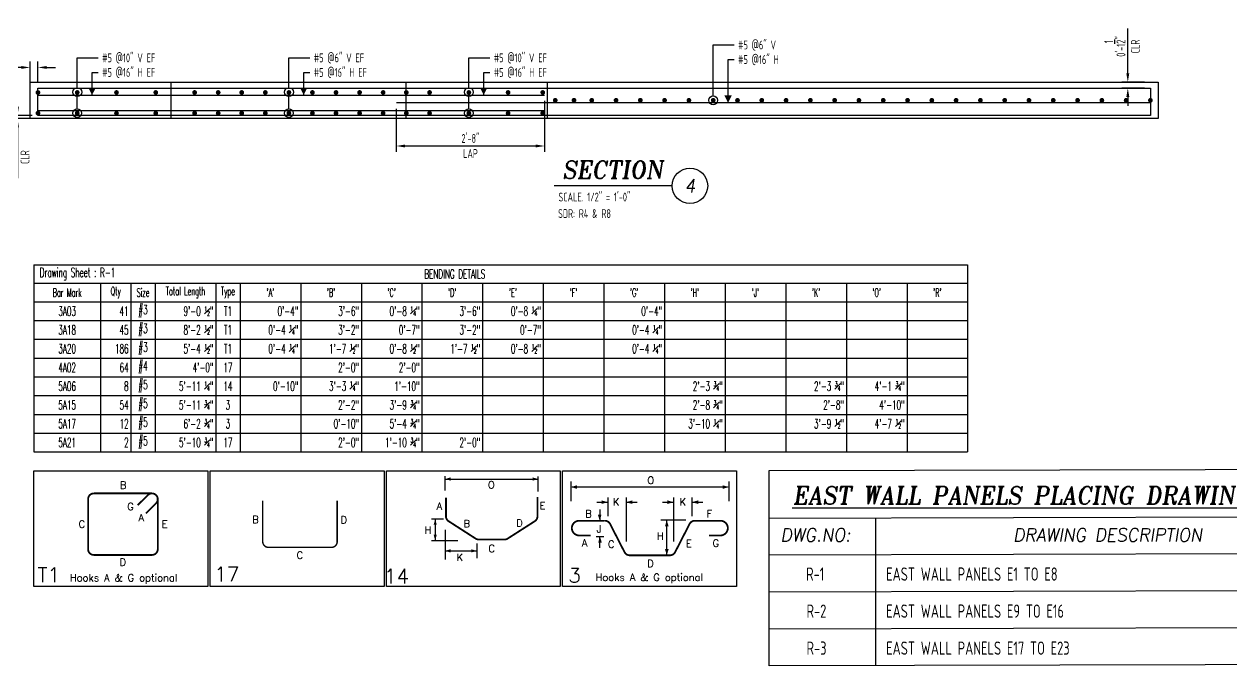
# Model space of a CAD drawing. Header units: inches. Extents: x -10781 to 50822, y -3854 to 38989.
# Drawn here: x -1346 to -1038.7, y 357.7 to 521.2 of the extents above; entities that cross this region are included whole.
import ezdxf
from ezdxf.enums import TextEntityAlignment as Align

# ---------------------------------------------------------------- set-up
doc = ezdxf.new("R2010")
doc.units = ezdxf.units.IN
doc.header["$LTSCALE"] = 0.025
doc.header["$MEASUREMENT"] = 0
doc.layers.get('0').update_dxf_attribs({"linetype": 'CONTINUOUS'})
doc.layers.get('Defpoints').update_dxf_attribs({"linetype": 'CONTINUOUS'})
for name, color, linetype in [('0-25TEXT', 7, 'CONTINUOUS'), ('0-35', 3, 'CONTINUOUS'), ('0-35TEXT', 3, 'CONTINUOUS'), ('0-50', 10, 'CONTINUOUS'), ('5', 4, 'CONTINUOUS'), ('BARLIST', 7, 'CONTINUOUS'), ('CADS-BAR-SKETCH', 7, 'CONTINUOUS'), ('DETAIL', 83, 'CONTINUOUS'), ('Hatch', 253, 'CONTINUOUS'), ('REBARS', 4, 'CONTINUOUS')]:
    doc.layers.add(name, color=color, linetype=linetype)
doc.styles.add('AR', font='ARCHQUIK.shx', dxfattribs={"width": 0.8})
doc.styles.add('ROMANS', font='romans.shx', dxfattribs={"width": 0.57})
doc.styles.add('ROMANT', font='romant')
doc.dimstyles.new('CADS_DIM_48', dxfattribs={"dimscale": 48, "dimtxt": 0.09375, "dimasz": 0.09375, "dimexe": 0.0625, "dimexo": 0.0625, "dimgap": 0.09375, "dimtad": 0, "dimtih": 1, "dimtoh": 1, "dimzin": 1, "dimdsep": 46, "dimlunit": 4, "dimtxsty": 'AR', "dimblk": 'CLOSED', "dimcen": 0.1875, "dimadec": 0, "dimazin": 0, "dimtfac": 1, "dimtofl": 0, "dimtmove": 0, "dimatfit": 1, "dimldrblk": 'DOTBLANK', "dimfxl": 1, "dimtzin": 0, "dimarcsym": 0})

# ---------------------------------------------------------------- blocks, each defined once
blk = doc.blocks.new('leadrblk')
blk.add_lwpolyline([(0, 0, 0, 1, 0), (1, 0, 1, 1, 0)], format="xyseb")
blk = doc.blocks.new('SECT1')
at = {"color": 7, "linetype": 'Continuous'}
blk.add_line((0.627, 0), (-0.627, 0), dxfattribs=at)
blk.add_circle((0.815, 0), 0.188, dxfattribs=at)
at = {"color": 7, "linetype": 'Continuous', "style": 'ROMANT', "oblique": 9, "width": 0.95}
blk.add_text('SECTION', height=0.1875, dxfattribs=at).set_placement((-0.006, 0.077), align=Align.CENTER)
blk.add_attdef('SECT1', text='', height=0.141, dxfattribs=at).set_placement((0.815, 0), align=Align.MIDDLE)
blk = doc.blocks.new('*U589', base_point=(-1059.21, 501.51))
at = {"layer": 'REBARS', "color": 0}
blk.add_lwpolyline([(-1059.21, 501.2), (-1251.21, 501.2)], dxfattribs=at)
blk = doc.blocks.new('*U587', base_point=(-1342.46, 498.88))
at = {"layer": 'REBARS', "color": 0}
blk.add_lwpolyline([(-1342.46, 499.2), (-1213.46, 499.2)], dxfattribs=at)
blk = doc.blocks.new('*U588', base_point=(-1342.46, 502.87))
at = {"layer": 'REBARS', "color": 0}
blk.add_lwpolyline([(-1342.46, 503.18), (-1213.46, 503.18)], dxfattribs=at)
blk = doc.blocks.new('*D414')
at = {"layer": 'Defpoints', "color": 0, "transparency": 16777216}
for p in [(-1342.46, 497.95), (-1347.67, 497.2), (-1342.46, 497.2)]:
    blk.add_point(p, dxfattribs=at)
at = {"layer": 'DETAIL', "color": 0, "lineweight": -2, "transparency": 16777216}
for p, q in [((-1347.67, 500.2), (-1347.67, 502.45)), ((-1343.96, 497.95), (-1349.17, 497.95)), ((-1343.96, 497.2), (-1349.17, 497.2)), ((-1347.67, 494.95), (-1347.67, 482.01))]:
    blk.add_line(p, q, dxfattribs=at)
at = {"layer": 'DETAIL', "color": 0, "transparency": 16777216}
for points in [[(-1348.04, 500.2), (-1347.29, 500.2), (-1347.67, 497.95)], [(-1348.04, 494.95), (-1347.29, 494.95), (-1347.67, 497.2)]]:
    blk.add_solid(points, dxfattribs=at)
at = {"layer": 'DETAIL', "color": 0, "transparency": 16777216, "char_height": 2.25, "attachment_point": 5, "rotation": 90, "style": 'AR'}
for s, insert in [('0\'-0{\\H1.000000x;\\S3/4;}"', (-1351.04, 487.35)), ('CLR', (-1345.76, 487.35))]:
    blk.add_mtext(s, dxfattribs=dict(at, insert=insert))
blk = doc.blocks.new('_DotBlank')
at = {"layer": '0-35', "color": 0, "lineweight": -2}
blk.add_line((-0.5, 0), (-1, 0), dxfattribs=at)
blk.add_circle((0, 0), 0.5, dxfattribs=at)
blk = doc.blocks.new('*D415')
at = {"layer": 'Defpoints', "color": 0, "transparency": 16777216}
for p in [(-1344.46, 510.2), (-1344.46, 504.95), (-1342.46, 504.95)]:
    blk.add_point(p, dxfattribs=at)
at = {"layer": 'DETAIL', "color": 0, "lineweight": -2, "transparency": 16777216}
for p, q in [((-1346.71, 510.2), (-1357.35, 510.2)), ((-1344.46, 506.45), (-1344.46, 511.7)), ((-1342.46, 506.45), (-1342.46, 511.7)), ((-1340.21, 510.2), (-1337.96, 510.2))]:
    blk.add_line(p, q, dxfattribs=at)
at = {"layer": 'DETAIL', "color": 0, "transparency": 16777216}
for points in [[(-1346.71, 510.58), (-1346.71, 509.83), (-1344.46, 510.2)], [(-1340.21, 510.58), (-1340.21, 509.83), (-1342.46, 510.2)]]:
    blk.add_solid(points, dxfattribs=at)
at = {"layer": 'DETAIL', "color": 0, "transparency": 16777216, "char_height": 2.25, "attachment_point": 5, "style": 'AR'}
for s, insert in [('0\'-2"', (-1353.15, 512.12)), ('CLR', (-1353.15, 508.29))]:
    blk.add_mtext(s, dxfattribs=dict(at, insert=insert))
blk = doc.blocks.new('*D416')
at = {"layer": 'Defpoints', "color": 0, "transparency": 16777216}
for p in [(-1064.97, 506.45), (-1059.21, 506.45), (-1059.21, 504.95)]:
    blk.add_point(p, dxfattribs=at)
at = {"layer": 'DETAIL', "color": 0, "lineweight": -2, "transparency": 16777216}
for p, q in [((-1064.97, 508.7), (-1064.97, 520.14)), ((-1060.71, 506.45), (-1066.47, 506.45)), ((-1060.71, 504.95), (-1066.47, 504.95)), ((-1064.97, 502.7), (-1064.97, 500.45))]:
    blk.add_line(p, q, dxfattribs=at)
at = {"layer": 'DETAIL', "color": 0, "transparency": 16777216}
for points in [[(-1065.34, 508.7), (-1064.59, 508.7), (-1064.97, 506.45)], [(-1065.34, 502.7), (-1064.59, 502.7), (-1064.97, 504.95)]]:
    blk.add_solid(points, dxfattribs=at)
at = {"layer": 'DETAIL', "color": 0, "transparency": 16777216, "char_height": 2.25, "attachment_point": 5, "rotation": 90, "style": 'AR'}
for s, insert in [('0\'-1{\\H1.000000x;\\S1/2;}"', (-1068.3, 515.55)), ('CLR', (-1063.05, 515.55))]:
    blk.add_mtext(s, dxfattribs=dict(at, insert=insert))
blk = doc.blocks.new('*D450')
at = {"layer": 'Defpoints', "color": 0, "transparency": 16777216}
for p in [(-1251.21, 501.2), (-1213.46, 503.18), (-1213.46, 490.19)]:
    blk.add_point(p, dxfattribs=at)
at = {"layer": 'DETAIL', "color": 0, "lineweight": -2, "transparency": 16777216}
for p, q in [((-1213.46, 501.68), (-1213.46, 488.69)), ((-1251.21, 499.7), (-1251.21, 488.69)), ((-1248.96, 490.19), (-1215.71, 490.19))]:
    blk.add_line(p, q, dxfattribs=at)
at = {"layer": 'DETAIL', "color": 0, "transparency": 16777216}
for points in [[(-1248.96, 490.57), (-1248.96, 489.82), (-1251.21, 490.19)], [(-1215.71, 490.57), (-1215.71, 489.82), (-1213.46, 490.19)]]:
    blk.add_solid(points, dxfattribs=at)
at = {"layer": 'DETAIL', "color": 0, "transparency": 16777216, "char_height": 2.25, "attachment_point": 5, "style": 'AR'}
for s, insert in [('2\'-8"', (-1232.33, 492.11)), ('LAP', (-1232.33, 488.28))]:
    blk.add_mtext(s, dxfattribs=dict(at, insert=insert))
blk = doc.blocks.new('*T1066')
at = {"layer": 'BARLIST', "color": 0, "linetype": 'ByBlock', "lineweight": -2, "transparency": 16777216}
for p, q in [((0, 0), (237.77, 0)), ((0, 0), (0, -47.69)), ((237.77, 0), (237.77, -47.69)), ((0, -4.72), (237.77, -4.72)), ((17.01, -4.72), (17.01, -47.69)), ((24.73, -4.72), (24.73, -47.69)), ((30.91, -4.72), (30.91, -47.69)), ((46.35, -4.72), (46.35, -47.69)), ((52.52, -4.72), (52.52, -47.69)), ((67.96, -4.72), (67.96, -47.69)), ((83.4, -4.72), (83.4, -47.69)), ((98.83, -4.72), (98.83, -47.69)), ((114.27, -4.72), (114.27, -47.69)), ((129.71, -4.72), (129.71, -47.69)), ((145.15, -4.72), (145.15, -47.69)), ((160.58, -4.72), (160.58, -47.69)), ((176.02, -4.72), (176.02, -47.69)), ((191.46, -4.72), (191.46, -47.69)), ((206.89, -4.72), (206.89, -47.69)), ((222.33, -4.72), (222.33, -47.69)), ((0, -9.45), (237.77, -9.45)), ((0, -14.23), (237.77, -14.23)), ((0, -19.01), (237.77, -19.01)), ((0, -23.79), (237.77, -23.79)), ((0, -28.57), (237.77, -28.57)), ((0, -33.35), (237.77, -33.35)), ((0, -38.13), (237.77, -38.13)), ((0, -42.91), (237.77, -42.91)), ((0, -47.69), (237.77, -47.69))]:
    blk.add_line(p, q, dxfattribs=at)
at = {"layer": 'BARLIST', "color": 0, "transparency": 16777216, "style": 'ROMANS'}
for s, insert, char_height, width, attachment_point in [(' Drawing Sheet : R-1', (0.59, -2.36), 2.3622, 97.6535, 4), ('BENDING DETAILS', (99.43, -2.36), 2.3622, 137.752, 4), ('Bar Mark', (8.5, -7.09), 2.126, 15.8268, 5), ('Qty', (20.87, -7.09), 2.126, 6.5433, 5), ('Size', (27.82, -7.09), 2.126, 4.9961, 5), ('Total Length', (38.63, -7.09), 2.126, 14.2559, 5), ('Type', (49.44, -7.09), 2.126, 4.9961, 5), ("'A'", (60.24, -7.09), 2.126, 14.2559, 5), ("'B'", (75.68, -7.09), 2.126, 14.2559, 5), ("'C'", (91.12, -7.09), 2.126, 14.2559, 5), ("'D'", (106.55, -7.09), 2.126, 14.2559, 5), ("'E'", (121.99, -7.09), 2.126, 14.2559, 5), ("'F'", (137.43, -7.09), 2.126, 14.2559, 5), ("'G'", (152.86, -7.09), 2.126, 14.2559, 5), ("'H'", (168.3, -7.09), 2.126, 14.2559, 5), ("'J'", (183.74, -7.09), 2.126, 14.2559, 5), ("'K'", (199.18, -7.09), 2.126, 14.2559, 5), ("'O'", (214.61, -7.09), 2.126, 14.2559, 5), ("'R'", (230.05, -7.09), 2.126, 14.2559, 5), ('3A03', (8.5, -11.84), 2.362, 15.8268, 5), ('41', (24.14, -11.84), 2.362, 6.5433, 6), ('#3', (27.82, -11.84), 2.362, 4.9961, 5), ('9\'-0 {\\H0.5x;\\S1#2;}"', (45.76, -11.84), 2.3622, 14.2559, 6), ('T1', (49.44, -11.84), 2.362, 4.9961, 5), ('0\'-4"', (67.37, -11.84), 2.362, 14.2559, 6), ('3\'-6"', (82.81, -11.84), 2.362, 14.2559, 6), ('0\'-8 {\\H0.5x;\\S1#4;}"', (98.24, -11.84), 2.3622, 14.2559, 6), ('3\'-6"', (113.68, -11.84), 2.362, 14.2559, 6), ('0\'-8 {\\H0.5x;\\S1#4;}"', (129.12, -11.84), 2.3622, 14.2559, 6), ('0\'-4"', (159.99, -11.84), 2.362, 14.2559, 6), ('#3', (27.82, -16.62), 2.362, 4.9961, 5), ('3A18', (8.5, -16.62), 2.362, 15.8268, 5), ('45', (24.14, -16.62), 2.362, 6.5433, 6), ('8\'-2 {\\H0.5x;\\S1#2;}"', (45.76, -16.62), 2.3622, 14.2559, 6), ('T1', (49.44, -16.62), 2.362, 4.9961, 5), ('0\'-4 {\\H0.5x;\\S1#4;}"', (67.37, -16.62), 2.3622, 14.2559, 6), ('3\'-2"', (82.81, -16.62), 2.362, 14.2559, 6), ('0\'-7"', (98.24, -16.62), 2.362, 14.2559, 6), ('3\'-2"', (113.68, -16.62), 2.362, 14.2559, 6), ('0\'-7"', (129.12, -16.62), 2.362, 14.2559, 6), ('0\'-4 {\\H0.5x;\\S1#4;}"', (159.99, -16.62), 2.3622, 14.2559, 6), ('3A20', (8.5, -21.4), 2.362, 15.8268, 5), ('186', (24.14, -21.4), 2.362, 6.5433, 6), ('#3', (27.82, -21.4), 2.362, 4.9961, 5), ('5\'-4 {\\H0.5x;\\S1#2;}"', (45.76, -21.4), 2.3622, 14.2559, 6), ('T1', (49.44, -21.4), 2.362, 4.9961, 5), ('0\'-4 {\\H0.5x;\\S1#4;}"', (67.37, -21.4), 2.3622, 14.2559, 6), ('1\'-7 {\\H0.5x;\\S1#2;}"', (82.81, -21.4), 2.3622, 14.2559, 6), ('0\'-8 {\\H0.5x;\\S1#2;}"', (98.24, -21.4), 2.3622, 14.2559, 6), ('1\'-7 {\\H0.5x;\\S1#2;}"', (113.68, -21.4), 2.3622, 14.2559, 6), ('0\'-8 {\\H0.5x;\\S1#2;}"', (129.12, -21.4), 2.3622, 14.2559, 6), ('0\'-4 {\\H0.5x;\\S1#4;}"', (159.99, -21.4), 2.3622, 14.2559, 6), ('#4', (27.82, -26.18), 2.362, 4.9961, 5), ('4A02', (8.5, -26.18), 2.362, 15.8268, 5), ('64', (24.14, -26.18), 2.362, 6.5433, 6), ('4\'-0"', (45.76, -26.18), 2.362, 14.2559, 6), ('17', (49.44, -26.18), 2.362, 4.9961, 5), ('2\'-0"', (82.81, -26.18), 2.362, 14.2559, 6), ('2\'-0"', (98.24, -26.18), 2.362, 14.2559, 6), ('5A06', (8.5, -30.96), 2.362, 15.8268, 5), ('8', (24.14, -30.96), 2.36, 6.5433, 6), ('#5', (27.82, -30.96), 2.362, 4.9961, 5), ('5\'-11 {\\H0.5x;\\S1#4;}"', (45.76, -30.96), 2.3622, 14.2559, 6), ('14', (49.44, -30.96), 2.362, 4.9961, 5), ('0\'-10"', (67.37, -30.96), 2.362, 14.2559, 6), ('3\'-3 {\\H0.5x;\\S1#4;}"', (82.81, -30.96), 2.3622, 14.2559, 6), ('1\'-10"', (98.24, -30.96), 2.362, 14.2559, 6), ('2\'-3 {\\H0.5x;\\S3#4;}"', (175.43, -30.96), 2.3622, 14.2559, 6), ('2\'-3 {\\H0.5x;\\S3#4;}"', (206.3, -30.96), 2.3622, 14.2559, 6), ('4\'-1 {\\H0.5x;\\S3#4;}"', (221.74, -30.96), 2.3622, 14.2559, 6), ('#5', (27.82, -35.74), 2.362, 4.9961, 5), ('5A15', (8.5, -35.74), 2.362, 15.8268, 5), ('54', (24.14, -35.74), 2.362, 6.5433, 6), ('5\'-11 {\\H0.5x;\\S3#4;}"', (45.76, -35.74), 2.3622, 14.2559, 6), ('3', (49.44, -35.74), 2.36, 4.9961, 5), ('2\'-2"', (82.81, -35.74), 2.362, 14.2559, 6), ('3\'-9 {\\H0.5x;\\S3#4;}"', (98.24, -35.74), 2.3622, 14.2559, 6), ('2\'-8 {\\H0.5x;\\S3#4;}"', (175.43, -35.74), 2.3622, 14.2559, 6), ('2\'-8"', (206.3, -35.74), 2.362, 14.2559, 6), ('4\'-10"', (221.74, -35.74), 2.362, 14.2559, 6), ('5A17', (8.5, -40.52), 2.362, 15.8268, 5), ('12', (24.14, -40.52), 2.362, 6.5433, 6), ('#5', (27.82, -40.52), 2.362, 4.9961, 5), ('6\'-2 {\\H0.5x;\\S3#4;}"', (45.76, -40.52), 2.3622, 14.2559, 6), ('3', (49.44, -40.52), 2.36, 4.9961, 5), ('0\'-10"', (82.81, -40.52), 2.362, 14.2559, 6), ('5\'-4 {\\H0.5x;\\S3#4;}"', (98.24, -40.52), 2.3622, 14.2559, 6), ('3\'-10 {\\H0.5x;\\S1#4;}"', (175.43, -40.52), 2.3622, 14.2559, 6), ('3\'-9 {\\H0.5x;\\S1#2;}"', (206.3, -40.52), 2.3622, 14.2559, 6), ('4\'-7 {\\H0.5x;\\S1#2;}"', (221.74, -40.52), 2.3622, 14.2559, 6), ('5A21', (8.5, -45.3), 2.362, 15.8268, 5), ('2', (24.14, -45.3), 2.36, 6.5433, 6), ('#5', (27.82, -45.3), 2.362, 4.9961, 5), ('5\'-10 {\\H0.5x;\\S3#4;}"', (45.76, -45.3), 2.3622, 14.2559, 6), ('17', (49.44, -45.3), 2.362, 4.9961, 5), ('2\'-0"', (82.81, -45.3), 2.362, 14.2559, 6), ('1\'-10 {\\H0.5x;\\S3#4;}"', (98.24, -45.3), 2.3622, 14.2559, 6), ('2\'-0"', (113.68, -45.3), 2.362, 14.2559, 6)]:
    blk.add_mtext(s, dxfattribs=dict(at, insert=insert, char_height=char_height, width=width, attachment_point=attachment_point))
blk = doc.blocks.new('T1')
at = {"layer": 'CADS-BAR-SKETCH'}
blk.add_lwpolyline([(0, 0), (0, 1), (1.5, 1), (1.5, 0)], close=True, dxfattribs=at)
at = {"layer": 'CADS-BAR-SKETCH', "const_width": 0.0156}
for points in [[(0.468, 0.754, -0.414214), (0.518, 0.804, 0.414214), (0.468, 0.754), (0.468, 0.323, 0.414214), (0.518, 0.273), (1.019, 0.273, 0.414214), (1.069, 0.323), (1.069, 0.754, 0.668179), (0.983, 0.789), (0.896, 0.702)], [(0.966, 0.631), (1.054, 0.719, 0.668179), (1.019, 0.804), (0.518, 0.804)]]:
    blk.add_lwpolyline(points, format="xyb", dxfattribs=at)
at = {"layer": 'CADS-BAR-SKETCH', "style": 'ROMANS'}
for s, height, p in [('B', 0.0625, (0.742, 0.844)), ('G', 0.0625, (0.806, 0.659)), ('A', 0.0625, (0.903, 0.563)), ('C', 0.0625, (0.386, 0.508)), ('E', 0.0625, (1.103, 0.508)), ('D', 0.0625, (0.739, 0.179)), ('T1', 0.125, (0.033, 0.039)), ('Hooks A & G optional', 0.0625, (0.311, 0.045))]:
    blk.add_text(s, height=height, dxfattribs=at).set_placement(p)
blk = doc.blocks.new('17')
at = {"layer": 'CADS-BAR-SKETCH'}
blk.add_lwpolyline([(0, 0), (0, 1), (1.5, 1), (1.5, 0)], close=True, dxfattribs=at)
at = {"layer": 'CADS-BAR-SKETCH', "const_width": 0.0125}
blk.add_lwpolyline([(0.454, 0.741), (0.454, 0.388, 0.414214), (0.504, 0.338), (1.046, 0.338, 0.414214), (1.096, 0.388), (1.096, 0.741)], format="xyb", dxfattribs=at)
at = {"layer": 'CADS-BAR-SKETCH', "style": 'ROMANS'}
for s, height, p in [('B', 0.0625, (0.363, 0.547)), ('D', 0.0625, (1.125, 0.544)), ('C', 0.0625, (0.746, 0.24)), ('17', 0.125, (0.037, 0.045))]:
    blk.add_text(s, height=height, dxfattribs=at).set_placement(p)
blk = doc.blocks.new('14')
at = {"layer": 'CADS-BAR-SKETCH'}
for p, q in [((0.506, 0.829), (0.506, 0.954)), ((1.31, 0.821), (1.31, 0.951)), ((0.514, 0.928), (1.303, 0.928)), ((0.494, 0.582), (0.389, 0.582)), ((0.421, 0.582), (0.421, 0.399)), ((0.506, 0.491), (0.506, 0.235)), ((0.389, 0.399), (0.616, 0.399)), ((0.78, 0.371), (0.78, 0.245)), ((0.506, 0.308), (0.78, 0.308))]:
    blk.add_line(p, q, dxfattribs=at)
blk.add_lwpolyline([(0, 0), (0, 1), (1.5, 1), (1.5, 0)], close=True, dxfattribs=at)
at = {"layer": 'CADS-BAR-SKETCH', "const_width": 0.0156}
blk.add_lwpolyline([(0.514, 0.767), (0.514, 0.606, 0.255491), (0.537, 0.564), (0.77, 0.414, 0.143533), (0.797, 0.406), (1.019, 0.406, 0.143533), (1.046, 0.414), (1.28, 0.564, 0.255491), (1.303, 0.606), (1.303, 0.772)], format="xyb", dxfattribs=at)
at = {"layer": 'CADS-BAR-SKETCH'}
for points in [[(0.506, 0.928), (0.554, 0.942), (0.554, 0.928)], [(1.31, 0.928), (1.262, 0.942), (1.262, 0.928)], [(0.506, 0.928), (0.554, 0.914), (0.554, 0.928)], [(1.31, 0.928), (1.262, 0.914), (1.262, 0.928)], [(0.421, 0.582), (0.408, 0.534), (0.421, 0.534)], [(0.421, 0.582), (0.435, 0.534), (0.421, 0.534)], [(0.421, 0.399), (0.408, 0.447), (0.421, 0.447)], [(0.421, 0.399), (0.435, 0.447), (0.421, 0.447)], [(0.506, 0.308), (0.554, 0.322), (0.554, 0.308)], [(0.78, 0.308), (0.732, 0.322), (0.732, 0.308)], [(0.506, 0.308), (0.554, 0.294), (0.554, 0.308)], [(0.78, 0.308), (0.732, 0.294), (0.732, 0.308)]]:
    blk.add_solid(points, dxfattribs=at)
at = {"layer": 'CADS-BAR-SKETCH', "style": 'ROMANS'}
for s, height, p in [('O', 0.0625, (0.876, 0.846)), ('E', 0.0625, (1.321, 0.667)), ('A', 0.0625, (0.433, 0.663)), ('B', 0.0625, (0.666, 0.512)), ('D', 0.0625, (1.121, 0.517)), ('H', 0.0625, (0.33, 0.456)), ('C', 0.0625, (0.88, 0.297)), ('K', 0.0625, (0.606, 0.221)), ('14', 0.125, (-0.019, 0.027))]:
    blk.add_text(s, height=height, dxfattribs=at).set_placement(p)
blk = doc.blocks.new('3')
at = {"layer": 'CADS-BAR-SKETCH'}
for p, q in [((0.071, 0.908), (0.071, 0.736)), ((1.423, 0.859), (0.081, 0.859)), ((1.434, 0.908), (1.434, 0.736)), ((0.389, 0.77), (0.389, 0.607)), ((0.547, 0.77), (0.547, 0.39)), ((0.957, 0.77), (0.957, 0.39)), ((1.115, 0.77), (1.115, 0.607)), ((0.294, 0.728), (0.389, 0.728)), ((0.32, 0.666), (0.32, 0.568)), ((0.547, 0.728), (0.642, 0.728)), ((0.547, 0.728), (0.642, 0.728)), ((0.862, 0.728), (0.957, 0.728)), ((1.115, 0.728), (1.21, 0.728)), ((1.062, 0.574), (0.847, 0.574)), ((0.898, 0.27), (0.898, 0.574)), ((0.29, 0.433), (0.354, 0.433)), ((0.322, 0.335), (0.322, 0.433))]:
    blk.add_line(p, q, dxfattribs=at)
blk.add_lwpolyline([(0, 0), (0, 1), (1.5, 1), (1.5, 0)], close=True, dxfattribs=at)
at = {"layer": 'CADS-BAR-SKETCH', "const_width": 0.0156}
blk.add_lwpolyline([(1.261, 0.441), (1.361, 0.441, 1), (1.361, 0.568), (1.14, 0.568, 0.281157), (1.095, 0.541), (0.97, 0.297, -0.281157), (0.926, 0.27), (0.579, 0.27, -0.281157), (0.534, 0.297), (0.409, 0.541, 0.281157), (0.364, 0.568), (0.143, 0.568, 1), (0.143, 0.441), (0.243, 0.441)], format="xyb", dxfattribs=at)
at = {"layer": 'CADS-BAR-SKETCH'}
for points in [[(0.071, 0.859), (0.125, 0.874), (0.125, 0.859)], [(0.071, 0.859), (0.125, 0.843), (0.125, 0.859)], [(1.434, 0.859), (1.38, 0.874), (1.38, 0.859)], [(1.434, 0.859), (1.38, 0.843), (1.38, 0.859)], [(0.389, 0.728), (0.336, 0.744), (0.336, 0.728)], [(0.547, 0.728), (0.601, 0.744), (0.601, 0.728)], [(0.957, 0.728), (0.904, 0.744), (0.904, 0.728)], [(1.115, 0.728), (1.169, 0.744), (1.169, 0.728)], [(0.389, 0.728), (0.336, 0.713), (0.336, 0.728)], [(0.547, 0.728), (0.601, 0.713), (0.601, 0.728)], [(0.957, 0.728), (0.904, 0.713), (0.904, 0.728)], [(1.115, 0.728), (1.169, 0.713), (1.169, 0.728)], [(0.32, 0.568), (0.304, 0.621), (0.32, 0.621)], [(0.32, 0.568), (0.335, 0.621), (0.32, 0.621)], [(0.898, 0.574), (0.883, 0.52), (0.898, 0.52)], [(0.898, 0.574), (0.914, 0.52), (0.898, 0.52)], [(0.322, 0.433), (0.307, 0.379), (0.322, 0.379)], [(0.322, 0.433), (0.338, 0.379), (0.322, 0.379)], [(0.898, 0.27), (0.883, 0.323), (0.898, 0.323)], [(0.898, 0.27), (0.914, 0.323), (0.898, 0.323)]]:
    blk.add_solid(points, dxfattribs=at)
at = {"layer": 'CADS-BAR-SKETCH', "style": 'ROMANS'}
for s, height, p in [('O', 0.0625, (0.731, 0.886)), ('K', 0.0625, (0.433, 0.7)), ('K', 0.0625, (1.008, 0.7)), ('B', 0.0625, (0.196, 0.597)), ('F', 0.0625, (1.242, 0.597)), ('J', 0.0625, (0.293, 0.467)), ('H', 0.0625, (0.813, 0.404)), ('A', 0.0625, (0.166, 0.346)), ('C', 0.0625, (0.391, 0.334)), ('E', 0.0625, (1.062, 0.34)), ('G', 0.0625, (1.293, 0.343)), ('D', 0.0625, (0.729, 0.168)), ('3', 0.125, (0.05, 0.035)), ('Hooks A & G optional', 0.0625, (0.284, 0.049))]:
    blk.add_text(s, height=height, dxfattribs=at).set_placement(p)
blk = doc.blocks.new('*T1067')
at = {"layer": 'BARLIST', "color": 0, "transparency": 16777216, "xscale": 29.52755949857756, "yscale": 29.52755949857756, "zscale": 29.52755949857756}
for name, p in [('T1', (0.3, -29.53, 0)), ('17', (45.18, -29.53, 0)), ('14', (90.06, -29.53, 0)), ('3', (134.94, -29.53, 0))]:
    blk.add_blockref(name, p, dxfattribs=at)

msp = doc.modelspace()

# ---------------------------------------------------------------- linework, layer by layer
at = {"layer": '0-25TEXT'}
for p, q in [((-1170.53187, 515.92807), (-1165.18169, 515.92807)), ((-1332.45752, 512.64654), (-1327.10734, 512.64654)), ((-1278.56743, 512.64654), (-1273.21726, 512.64654)), ((-1232.7481, 512.64654), (-1227.39793, 512.64654))]:
    msp.add_line(p, q, dxfattribs=at)
for points in [[(-1166.74812, 501.20097), (-1166.74812, 512.21556), (-1165.18169, 512.21556)], [(-1328.67377, 503.18212), (-1328.67377, 508.93404), (-1327.10734, 508.93404)], [(-1274.78368, 503.18212), (-1274.78368, 508.93404), (-1273.21726, 508.93404)], [(-1228.96435, 503.18212), (-1228.96435, 508.93404), (-1227.39793, 508.93404)]]:
    msp.add_lwpolyline(points, dxfattribs=at)
at = {"layer": '0-35', "color": 0, "lineweight": -2}
for p, q in [((-1170.53187, 502.95639), (-1170.53187, 515.92807)), ((-1332.45752, 505.04458), (-1332.45752, 512.64654)), ((-1278.56743, 505.04458), (-1278.56743, 512.64654)), ((-1232.7481, 505.04458), (-1232.7481, 512.64654)), ((-1332.45752, 499.67487), (-1332.45752, 502.79474)), ((-1278.56743, 499.67487), (-1278.56743, 502.79474)), ((-1232.7481, 499.67487), (-1232.7481, 502.79474))]:
    msp.add_line(p, q, dxfattribs=at)
at = {"layer": '0-35'}
for p, q in [((-1344.45752, 497.1979), (-1344.45752, 506.4479)), ((-1342.45752, 504.9479), (-1059.20752, 504.9479)), ((-1342.45752, 497.9479), (-1342.45752, 504.9479)), ((-1059.20752, 504.9479), (-1059.20752, 497.9479)), ((-1057.20752, 506.4479), (-1057.20752, 497.1979)), ((-1059.20752, 497.9479), (-1342.45752, 497.9479))]:
    msp.add_line(p, q, dxfattribs=at)
msp.add_lwpolyline([(-1344.45752, 506.4479), (-1057.20752, 506.4479), (-1057.20752, 497.1979), (-1344.45752, 497.1979)], close=True, dxfattribs=at)
at = {"layer": '0-35', "color": 0, "lineweight": -2}
for centre in [(-1332.44429, 503.91966), (-1278.5542, 503.91966), (-1232.73487, 503.91966), (-1170.53187, 501.83139), (-1332.45752, 498.54987), (-1278.56743, 498.54987), (-1232.7481, 498.54987)]:
    msp.add_circle(centre, 1.125, dxfattribs=at)
at = {"layer": '0-50'}
for p, q in [((-971.23102, 395.74894, 0), (-1156.28217, 395.31852, 0)), ((-1129.12337, 357.73059, 0), (-1129.10128, 395.31852, 0)), ((-971.23102, 386.40615, 0), (-1156.28217, 385.97572, 0)), ((-971.23102, 376.97005, 0), (-1156.28217, 376.53962, 0)), ((-971.23102, 367.53395, 0), (-1156.28217, 367.10352, 0))]:
    msp.add_line(p, q, dxfattribs=at)
at = {"layer": '0-50', "elevation": 0}
msp.add_lwpolyline([(-1156.28217, 407.48459), (-971.23102, 407.91501), (-971.25311, 358.16102), (-1156.30426, 357.73059)], close=True, dxfattribs=at)
at = {"layer": '5', "const_width": 0.6}
for points in [[(-1342.75752, 503.82767, 1), (-1342.15752, 503.82766, 1)], [(-1332.75752, 503.82767, 1), (-1332.15752, 503.82766, 1)], [(-1322.75752, 503.82767, 1), (-1322.15752, 503.82766, 1)], [(-1312.75752, 503.82767, 1), (-1312.15752, 503.82766, 1)], [(-1302.86743, 503.82767, 1), (-1302.26743, 503.82766, 1)], [(-1296.86743, 503.82767, 1), (-1296.26743, 503.82766, 1)], [(-1290.86743, 503.82767, 1), (-1290.26743, 503.82766, 1)], [(-1284.86743, 503.82767, 1), (-1284.26743, 503.82766, 1)], [(-1278.86743, 503.82767, 1), (-1278.26743, 503.82766, 1)], [(-1272.86743, 503.82767, 1), (-1272.26743, 503.82766, 1)], [(-1266.86743, 503.82767, 1), (-1266.26743, 503.82766, 1)], [(-1260.86743, 503.82767, 1), (-1260.26743, 503.82766, 1)], [(-1254.86743, 503.82767, 1), (-1254.26743, 503.82766, 1)], [(-1248.96899, 503.82767, 1), (-1248.36899, 503.82766, 1)], [(-1243.0481, 503.82767, 1), (-1242.4481, 503.82766, 1)], [(-1233.0481, 503.82767, 1), (-1232.4481, 503.82766, 1)], [(-1223.0481, 503.82767, 1), (-1222.4481, 503.82766, 1)], [(-1214.22907, 503.82767, 1), (-1213.62907, 503.82766, 1)], [(-1211.0481, 501.83139, 1), (-1210.4481, 501.83139, 1)], [(-1206.27414, 501.83139, 1), (-1205.67414, 501.83139, 1)], [(-1201.7553, 501.83139, 1), (-1201.1553, 501.83139, 1)], [(-1195.57061, 501.83139, 1), (-1194.97061, 501.83139, 1)], [(-1189.38592, 501.83139, 1), (-1188.78592, 501.83139, 1)], [(-1183.20124, 501.83139, 1), (-1182.60124, 501.83139, 1)], [(-1177.01655, 501.83139, 1), (-1176.41655, 501.83139, 1)], [(-1170.83187, 501.83139, 1), (-1170.23187, 501.83139, 1)], [(-1164.64718, 501.83139, 1), (-1164.04718, 501.83139, 1)], [(-1158.46249, 501.83139, 1), (-1157.86249, 501.83139, 1)], [(-1152.27781, 501.83139, 1), (-1151.67781, 501.83139, 1)], [(-1146.09312, 501.83139, 1), (-1145.49312, 501.83139, 1)], [(-1139.90844, 501.83139, 1), (-1139.30844, 501.83139, 1)], [(-1133.72375, 501.8314, 1), (-1133.12375, 501.83139, 1)], [(-1127.53906, 501.83139, 1), (-1126.93906, 501.83139, 1)], [(-1121.35438, 501.83139, 1), (-1120.75438, 501.83139, 1)], [(-1115.16969, 501.83139, 1), (-1114.56969, 501.83139, 1)], [(-1108.985, 501.83139, 1), (-1108.385, 501.83139, 1)], [(-1102.80032, 501.83139, 1), (-1102.20032, 501.83139, 1)], [(-1096.61563, 501.83139, 1), (-1096.01563, 501.83139, 1)], [(-1090.43095, 501.83139, 1), (-1089.83095, 501.83139, 1)], [(-1084.24626, 501.83139, 1), (-1083.64626, 501.83139, 1)], [(-1078.06157, 501.83139, 1), (-1077.46157, 501.83139, 1)], [(-1071.87689, 501.83139, 1), (-1071.27689, 501.83139, 1)], [(-1065.6922, 501.83139, 1), (-1065.0922, 501.83139, 1)], [(-1065.6922, 501.83139, 1), (-1065.0922, 501.83139, 1)], [(-1059.50752, 501.83139, 1), (-1058.90752, 501.83139, 1)], [(-1342.75752, 498.54987, -1), (-1342.15752, 498.54987, -1)], [(-1332.75752, 498.54987, -1), (-1332.15752, 498.54987, -1)], [(-1322.75752, 498.54987, -1), (-1322.15752, 498.54987, -1)], [(-1312.75752, 498.54987, -1), (-1312.15752, 498.54987, -1)], [(-1302.86743, 498.54987, -1), (-1302.26743, 498.54987, -1)], [(-1296.86743, 498.54987, -1), (-1296.26743, 498.54987, -1)], [(-1290.86743, 498.54987, -1), (-1290.26743, 498.54987, -1)], [(-1284.86743, 498.54987, -1), (-1284.26743, 498.54987, -1)], [(-1278.86743, 498.54987, -1), (-1278.26743, 498.54987, -1)], [(-1272.86743, 498.54987, -1), (-1272.26743, 498.54987, -1)], [(-1266.86743, 498.54987, -1), (-1266.26743, 498.54987, -1)], [(-1260.86743, 498.54987, -1), (-1260.26743, 498.54987, -1)], [(-1254.86743, 498.54987, -1), (-1254.26743, 498.54987, -1)], [(-1248.96899, 498.54987, -1), (-1248.36899, 498.54987, -1)], [(-1243.0481, 498.54987, -1), (-1242.4481, 498.54987, -1)], [(-1233.0481, 498.54987, -1), (-1232.4481, 498.54987, -1)], [(-1223.0481, 498.54987, -1), (-1222.4481, 498.54987, -1)], [(-1214.22907, 498.54987, -1), (-1213.62907, 498.54987, -1)]]:
    msp.add_lwpolyline(points, format="xyb", close=True, dxfattribs=at)
at = {"layer": 'Hatch'}
for p, q in [((-1308.56743, 497.1979), (-1308.56743, 506.4479)), ((-1248.66899, 497.1979), (-1248.66899, 506.4479)), ((-1212.7481, 497.1979), (-1212.7481, 506.4479))]:
    msp.add_line(p, q, dxfattribs=at)

# ---------------------------------------------------------------- block references
for name, p in [('*T1066', (-1343.51578, 459.93998, 0)), ('*T1067', (-1343.81106, 407.46529, 0))]:
    msp.add_blockref(name, p)
at = {"layer": '0-25TEXT', "xscale": 1.874645669291339, "yscale": 0.7502362204724409, "rotation": 90}
for p in [(-1328.67377, 503.18212), (-1274.78368, 503.18212), (-1228.96435, 503.18212), (-1166.74812, 501.20097)]:
    msp.add_blockref('leadrblk', p, dxfattribs=at)
at = {"layer": '0-25TEXT', "xscale": 24, "yscale": 24, "zscale": 24}
msp.add_blockref('SECT1', (-1196.01116, 480.03378), dxfattribs=at).add_auto_attribs({'SECT1': '4'})
at = {"layer": 'REBARS', "color": 4}
for name, p in [('*U588', (-1342.45752, 502.86962)), ('*U589', (-1059.20752, 501.51351)), ('*U587', (-1342.45752, 498.88311))]:
    msp.add_blockref(name, p, dxfattribs=at)

# ---------------------------------------------------------------- texts
at = {"color": 7, "linetype": 'Continuous', "style": 'ROMANT', "oblique": 9, "width": 0.95}
for s, height, p in [('%%UEAST WALL PANELS PLACING DRAWING REFERENCE', 4.5, (-1150.27192, 398.91524, 0)), ('DWG.NO:', 3.375, (-1153.39795, 389.39748, 0)), ('DRAWING DESCRIPTION', 3.375, (-1094.16129, 389.39748, 0))]:
    msp.add_text(s, height=height, dxfattribs=at).set_placement(p)
at = {"layer": '0-25TEXT', "style": 'AR', "width": 0.8}
for s, height, p in [('#5 @6" V', 2.249764, (-1164.1818, 514.80319)), ('#5 @10" V EF', 2.2497638, (-1326.10745, 511.52166)), ('#5 @6" V EF', 2.2497638, (-1272.21736, 511.52166)), ('#5 @10" V EF', 2.2497638, (-1226.39803, 511.52166)), ('#5 @16" H', 2.249764, (-1164.1818, 511.09068)), ('#5 @16" H EF', 2.2497638, (-1326.10745, 507.80915)), ('#5 @16" H EF', 2.2497638, (-1272.21736, 507.80915)), ('#5 @16" H EF', 2.2497638, (-1226.39803, 507.80915))]:
    msp.add_text(s, height=height, dxfattribs=at).set_placement(p)
at = {"layer": '0-35', "style": 'AR', "width": 0.8}
for s, p in [('R-1', (-1146.86764, 379.43494, 0)), ('EAST WALL PANELS E1 TO E8', (-1126.50086, 379.43494, 0)), ('R-2', (-1146.76467, 369.99883, 0)), ('EAST WALL PANELS E9 TO E16', (-1126.50086, 369.99883, 0)), ('R-3', (-1146.76467, 360.56273, 0)), ('EAST WALL PANELS E17 TO E23', (-1126.50086, 360.56273, 0))]:
    msp.add_text(s, height=3.375, dxfattribs=at).set_placement(p)
at = {"layer": '0-35TEXT', "style": 'AR', "width": 0.8}
for s, p in [('SCALE. 1/2" = 1\'-0"', (-1209.91954, 476.05501)), ('SDR: R4 & R8', (-1210.01633, 471.84694))]:
    msp.add_text(s, height=2.2499437, dxfattribs=at).set_placement(p)

# ---------------------------------------------------------------- dimensions: what is measured, and where the dimension line sits
at = {"layer": 'DETAIL'}
for base, p1, p2, picture, middle in [((-1064.96737, 506.4479), (-1059.20752, 504.9479), (-1059.20752, 506.4479), '*D416', (-1064.96737, 515.54618)), ((-1347.66909, 497.1979), (-1342.45752, 497.9479), (-1342.45752, 497.1979), '*D414', (-1347.66909, 487.3548))]:
    dim = msp.add_linear_dim(base=base, p1=p1, p2=p2, angle=90, text='<>\\XCLR', dimstyle='CADS_DIM_48', override={"dimscale": 24, "dimgap": 0.03125, "dimtad": 1, "dimtih": 0, "dimtoh": 0, "dimdec": 4, "dimtdec": 4}, dxfattribs=at)
    dim.commit()
    dim.dimension.update_dxf_attribs({"geometry": picture, "text_midpoint": middle})
for base, p1, p2, text, picture, middle in [((-1344.45752, 510.20481), (-1342.45752, 504.9479), (-1344.45752, 504.9479), '<>\\XCLR', '*D415', (-1353.15234, 510.20481)), ((-1213.45752, 490.19481), (-1251.20752, 501.20094), (-1213.45752, 503.18212), '2\'-8"\\XLAP', '*D450', (-1232.33252, 490.19481))]:
    dim = msp.add_linear_dim(base=base, p1=p1, p2=p2, text=text, dimstyle='CADS_DIM_48', override={"dimscale": 24, "dimgap": 0.03125, "dimtad": 1, "dimtih": 0, "dimtoh": 0, "dimdec": 4, "dimtdec": 4}, dxfattribs=at)
    dim.commit()
    dim.dimension.update_dxf_attribs({"geometry": picture, "text_midpoint": middle})

doc.saveas('drawing.dxf')
